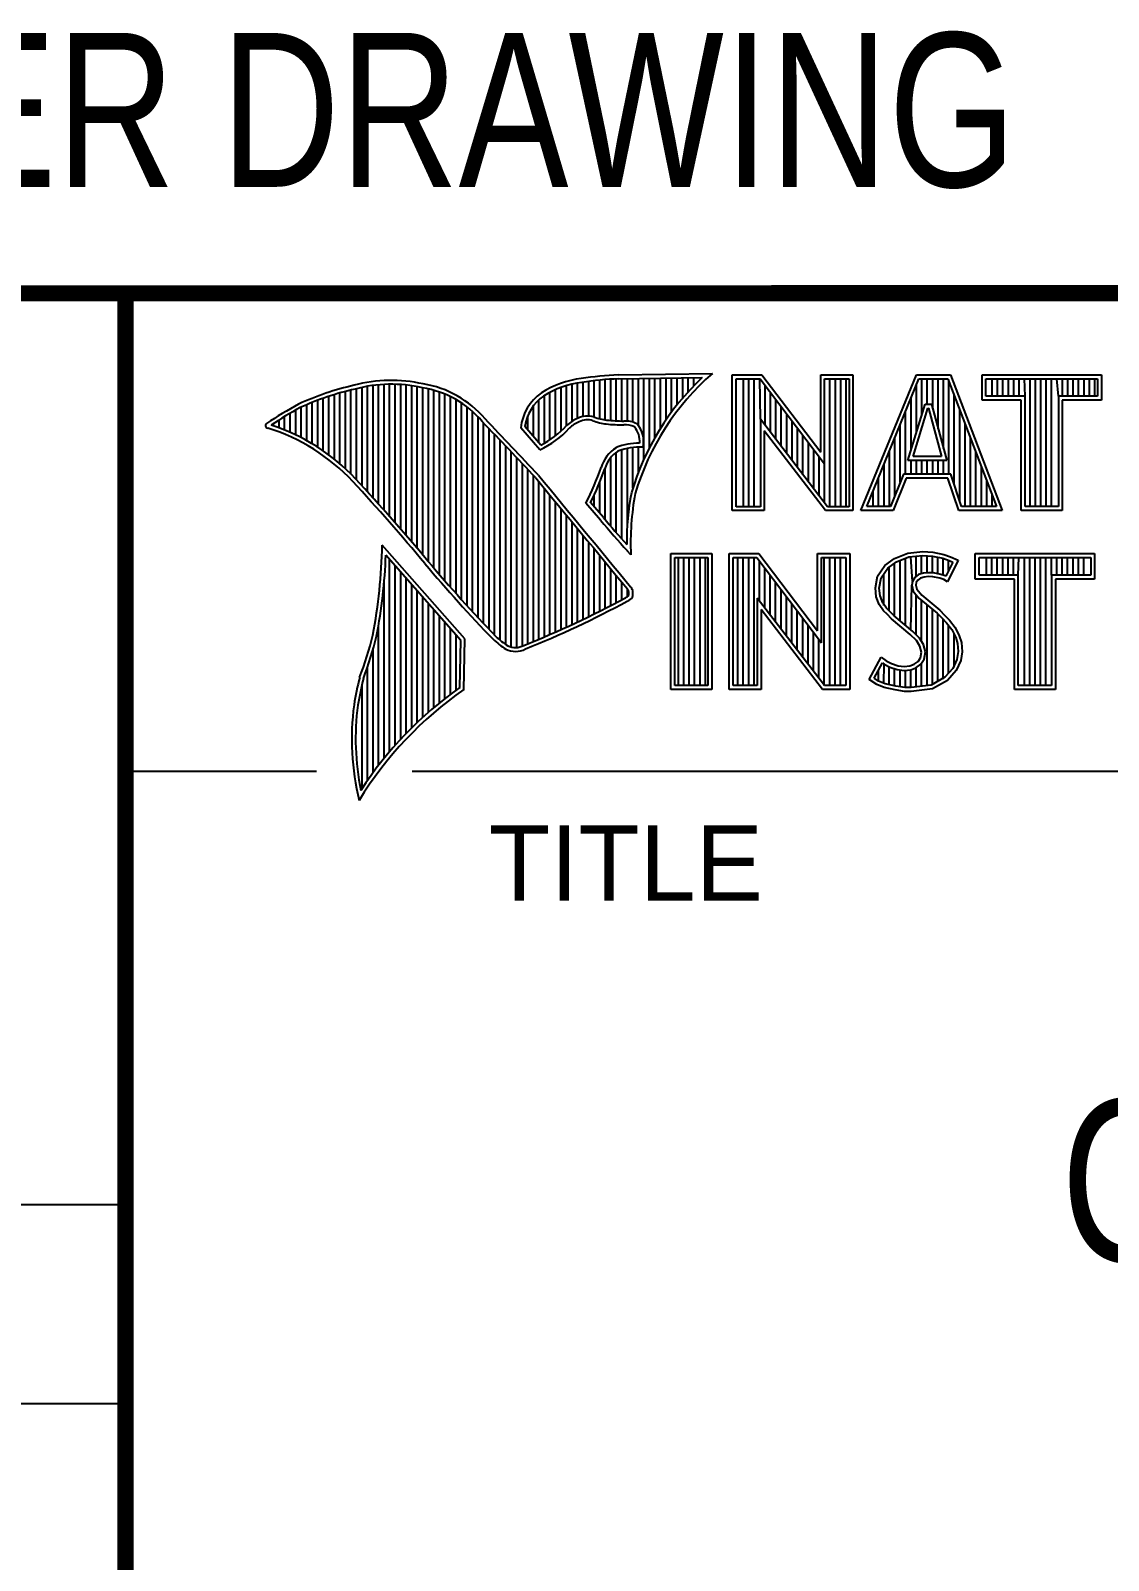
# Model space of a CAD drawing. Header units: inches. Extents: x 0 to 22, y 0 to 17.
# Drawn here: x 16.258 to 17.589, y 1.396 to 3.284 of the extents above; entities that cross this region are included whole.
import ezdxf
from ezdxf.enums import TextEntityAlignment as Align

# ---------------------------------------------------------------- set-up
doc = ezdxf.new("R2010")
doc.units = ezdxf.units.IN
doc.header["$LTSCALE"] = 1.21
doc.header["$MEASUREMENT"] = 0
doc.layers.get('0').update_dxf_attribs({"linetype": 'CONTINUOUS'})
doc.styles.get("Standard").update_dxf_attribs({"font": 'txt', "width": 0.8})

msp = doc.modelspace()

# ---------------------------------------------------------------- linework, layer by layer
at = {"color": 2, "linetype": 'CONTINUOUS'}
for p, q in [((16.3737, 2.9596), (21.5037, 2.9596)), ((16.3737, 2.9596), (16.3737, 1.2496)), ((16.375, 2.96), (21.5, 2.96)), ((16.9537, 2.8069), (16.9537, 2.8518)), ((16.9606, 2.8048), (16.9606, 2.8525)), ((16.9674, 2.8034), (16.9674, 2.8531)), ((16.9742, 2.8027), (16.9742, 2.8536)), ((16.981, 2.8023), (16.981, 2.854)), ((16.9838, 2.8589), (17.0997, 2.8607)), ((16.9839, 2.8541), (17.087, 2.8557)), ((16.9879, 2.802), (16.9879, 2.8542)), ((16.9947, 2.8019), (16.9947, 2.8543)), ((17.0015, 2.8005), (17.0015, 2.8544)), ((17.0083, 2.7963), (17.0083, 2.8545)), ((17.0152, 2.755), (17.0152, 2.8546)), ((17.022, 2.7691), (17.022, 2.8547)), ((17.0288, 2.7817), (17.0288, 2.8548)), ((17.0357, 2.7931), (17.0357, 2.8549)), ((17.0425, 2.8035), (17.0425, 2.855)), ((17.0493, 2.8131), (17.0493, 2.8551)), ((17.0561, 2.822), (17.0561, 2.8552)), ((17.063, 2.8303), (17.063, 2.8553)), ((17.0698, 2.8381), (17.0698, 2.8554)), ((17.0766, 2.8454), (17.0766, 2.8555)), ((17.1243, 2.8592), (17.1609, 2.8592)), ((17.1243, 2.6915), (17.1243, 2.8592)), ((17.1291, 2.8543), (17.1585, 2.8543)), ((17.1291, 2.6963), (17.1291, 2.8543)), ((17.1381, 2.6963), (17.1381, 2.8543)), ((17.1447, 2.6963), (17.1447, 2.8543)), ((17.1514, 2.6963), (17.1514, 2.8543)), ((17.1589, 2.8042), (17.1581, 2.8543)), ((17.1585, 2.8543), (17.2383, 2.7492)), ((17.1609, 2.8592), (17.2334, 2.7636)), ((17.2334, 2.8592), (17.2732, 2.8592)), ((17.2334, 2.7636), (17.2334, 2.8592)), ((17.2383, 2.8543), (17.2684, 2.8543)), ((17.2383, 2.7492), (17.2383, 2.8543)), ((17.2449, 2.6963), (17.2449, 2.8543)), ((17.2515, 2.6963), (17.2515, 2.8543)), ((17.2582, 2.6963), (17.2582, 2.8543)), ((17.2649, 2.6963), (17.2649, 2.8543)), ((17.2684, 2.8543), (17.2684, 2.6963)), ((17.2732, 2.8592), (17.2732, 2.6915)), ((17.2831, 2.6915), (17.3516, 2.8591)), ((17.2903, 2.6964), (17.3548, 2.8542)), ((17.3516, 2.8591), (17.3938, 2.8591)), ((17.3548, 2.8542), (17.3905, 2.8542)), ((17.3583, 2.8098), (17.3583, 2.8542)), ((17.365, 2.8228), (17.365, 2.8542)), ((17.3717, 2.817), (17.3717, 2.8542)), ((17.3784, 2.7925), (17.3784, 2.8542)), ((17.385, 2.7679), (17.385, 2.8542)), ((17.3905, 2.8542), (17.4504, 2.6964)), ((17.3938, 2.8591), (17.4574, 2.6915)), ((17.4327, 2.8591), (17.5802, 2.8591)), ((17.4327, 2.8278), (17.4327, 2.8591)), ((17.4375, 2.8542), (17.5753, 2.8542)), ((17.4375, 2.8327), (17.4375, 2.8542)), ((17.4451, 2.8327), (17.4451, 2.8542)), ((17.4518, 2.8327), (17.4518, 2.8542)), ((17.4585, 2.8327), (17.4585, 2.8542)), ((17.4652, 2.8327), (17.4652, 2.8542)), ((17.4718, 2.8327), (17.4718, 2.8542)), ((17.4785, 2.8327), (17.4785, 2.8542)), ((17.4859, 2.8327), (17.4852, 2.8542)), ((17.4919, 2.6964), (17.4919, 2.8542)), ((17.4985, 2.6964), (17.4985, 2.8542)), ((17.5052, 2.6964), (17.5052, 2.8542)), ((17.5119, 2.6964), (17.5119, 2.8542)), ((17.5186, 2.6964), (17.5186, 2.8542)), ((17.5269, 2.8327), (17.5252, 2.8542)), ((17.5319, 2.8327), (17.5319, 2.8542)), ((17.5386, 2.8327), (17.5386, 2.8542)), ((17.5453, 2.8327), (17.5453, 2.8542)), ((17.5519, 2.8327), (17.5519, 2.8542)), ((17.5586, 2.8327), (17.5586, 2.8542)), ((17.5653, 2.8327), (17.5653, 2.8542)), ((17.572, 2.8327), (17.572, 2.8542)), ((17.5753, 2.8542), (17.5753, 2.8327)), ((17.5802, 2.8591), (17.5802, 2.8278)), ((16.6329, 2.7549), (16.6329, 2.8347)), ((16.6397, 2.7492), (16.6397, 2.8367)), ((16.6465, 2.7431), (16.6465, 2.8386)), ((16.6533, 2.7366), (16.6533, 2.8403)), ((16.6602, 2.7295), (16.6602, 2.8419)), ((16.667, 2.7221), (16.667, 2.8435)), ((16.6738, 2.7146), (16.6738, 2.8449)), ((16.6806, 2.707), (16.6806, 2.8459)), ((16.6875, 2.6995), (16.6875, 2.8467)), ((16.6943, 2.6918), (16.6943, 2.8472)), ((16.7011, 2.6841), (16.7011, 2.8474)), ((16.708, 2.6764), (16.708, 2.8474)), ((16.7148, 2.6685), (16.7148, 2.847)), ((16.7216, 2.6607), (16.7216, 2.8465)), ((16.7284, 2.6527), (16.7284, 2.8456)), ((16.7353, 2.6447), (16.7353, 2.8445)), ((16.7421, 2.6366), (16.7421, 2.8431)), ((16.7489, 2.6285), (16.7489, 2.8417)), ((16.7557, 2.6204), (16.7557, 2.84)), ((16.7626, 2.6125), (16.7626, 2.8378)), ((16.7694, 2.6046), (16.7694, 2.8352)), ((16.8923, 2.7747), (16.8923, 2.8335)), ((16.8991, 2.7788), (16.8991, 2.8375)), ((16.9059, 2.7837), (16.9059, 2.8408)), ((16.9128, 2.7896), (16.9128, 2.8436)), ((16.9196, 2.7966), (16.9196, 2.8459)), ((16.9264, 2.8018), (16.9264, 2.8477)), ((16.9332, 2.8053), (16.9332, 2.849)), ((16.9401, 2.8077), (16.9401, 2.8499)), ((16.9469, 2.8082), (16.9469, 2.8509)), ((17.1648, 2.7965), (17.1648, 2.8461)), ((17.1714, 2.7879), (17.1714, 2.8373)), ((17.3517, 2.7882), (17.3517, 2.8465)), ((17.3917, 2.7364), (17.3917, 2.851)), ((17.3984, 2.7232), (17.3984, 2.8334)), ((17.4859, 2.8327), (17.4375, 2.8327)), ((17.4859, 2.6964), (17.4859, 2.8327)), ((17.5753, 2.8327), (17.5269, 2.8327)), ((17.5269, 2.8327), (17.5269, 2.6964)), ((16.5851, 2.7849), (16.5851, 2.8154)), ((16.5919, 2.7815), (16.5919, 2.819)), ((16.5987, 2.7778), (16.5987, 2.8221)), ((16.6055, 2.7738), (16.6055, 2.8249)), ((16.6124, 2.7696), (16.6124, 2.8276)), ((16.6192, 2.765), (16.6192, 2.8301)), ((16.626, 2.7601), (16.626, 2.8325)), ((16.7762, 2.5968), (16.7762, 2.8321)), ((16.7831, 2.5891), (16.7831, 2.8284)), ((16.7899, 2.5815), (16.7899, 2.8242)), ((16.7967, 2.5739), (16.7967, 2.8193)), ((16.8786, 2.783), (16.8786, 2.8206)), ((16.8855, 2.7749), (16.8855, 2.8281)), ((17.1781, 2.7792), (17.1781, 2.8285)), ((17.1848, 2.7705), (17.1848, 2.8197)), ((17.3383, 2.7364), (17.3383, 2.8138)), ((17.3409, 2.7533), (17.3624, 2.8228)), ((17.345, 2.7666), (17.345, 2.8302)), ((17.3475, 2.7581), (17.3659, 2.8179)), ((17.3624, 2.8228), (17.3701, 2.8228)), ((17.3659, 2.8179), (17.3664, 2.8179)), ((17.3664, 2.8179), (17.3827, 2.7581)), ((17.3701, 2.8228), (17.389, 2.7533)), ((17.4051, 2.7034), (17.4051, 2.8158)), ((17.481, 2.8278), (17.4327, 2.8278)), ((17.481, 2.6915), (17.481, 2.8278)), ((17.5802, 2.8278), (17.5318, 2.8278)), ((17.5318, 2.8278), (17.5318, 2.6915)), ((16.5578, 2.796), (16.5578, 2.7989)), ((16.5646, 2.7936), (16.5646, 2.8033)), ((16.5714, 2.7909), (16.5714, 2.8075)), ((16.5782, 2.788), (16.5782, 2.8116)), ((16.8035, 2.5665), (16.8035, 2.8136)), ((16.8104, 2.5591), (16.8104, 2.807)), ((16.8172, 2.5519), (16.8172, 2.7996)), ((16.8877, 2.7723), (16.8682, 2.7952)), ((16.8718, 2.791), (16.8718, 2.8085)), ((17.2418, 2.6963), (17.1589, 2.8042)), ((17.1589, 2.8042), (17.1589, 2.6963)), ((17.1915, 2.7618), (17.1915, 2.8109)), ((17.1981, 2.7531), (17.1981, 2.8021)), ((17.3316, 2.7267), (17.3316, 2.7975)), ((17.4118, 2.6964), (17.4118, 2.7982)), ((16.824, 2.5447), (16.824, 2.7924)), ((16.8308, 2.5375), (16.8308, 2.7853)), ((16.8377, 2.5314), (16.8377, 2.7781)), ((16.8864, 2.7664), (16.8632, 2.7937)), ((17.2395, 2.6915), (17.1637, 2.7899)), ((17.1637, 2.7899), (17.1637, 2.6915)), ((17.2048, 2.7445), (17.2048, 2.7933)), ((17.2115, 2.7358), (17.2115, 2.7845)), ((17.325, 2.7101), (17.325, 2.7812)), ((17.4184, 2.6964), (17.4184, 2.7806)), ((16.8445, 2.5262), (16.8445, 2.7709)), ((16.8513, 2.523), (16.8513, 2.7637)), ((16.981, 2.664), (16.981, 2.7634)), ((16.9879, 2.6563), (16.9879, 2.7665)), ((16.9947, 2.6748), (16.9947, 2.7683)), ((17.0015, 2.7195), (17.0015, 2.7694)), ((17.0083, 2.7388), (17.0083, 2.7698)), ((17.2182, 2.7271), (17.2182, 2.7757)), ((17.2248, 2.7184), (17.2248, 2.7669)), ((17.2315, 2.7098), (17.2315, 2.7581)), ((17.3183, 2.6964), (17.3183, 2.7648)), ((17.3827, 2.7581), (17.3475, 2.7581)), ((17.4251, 2.6964), (17.4251, 2.763)), ((16.8581, 2.5224), (16.8581, 2.7565)), ((16.865, 2.5241), (16.865, 2.7493)), ((16.8718, 2.527), (16.8718, 2.7421)), ((16.9674, 2.6802), (16.9674, 2.7444)), ((16.9742, 2.672), (16.9742, 2.7568)), ((17.2382, 2.7011), (17.2383, 2.7492)), ((17.3116, 2.6964), (17.3116, 2.7485)), ((17.389, 2.7533), (17.3409, 2.7533)), ((17.345, 2.7364), (17.345, 2.7533)), ((17.3517, 2.7364), (17.3517, 2.7533)), ((17.3583, 2.7364), (17.3583, 2.7533)), ((17.365, 2.7364), (17.365, 2.7533)), ((17.3717, 2.7364), (17.3717, 2.7533)), ((17.3784, 2.7364), (17.3784, 2.7533)), ((17.385, 2.7364), (17.385, 2.7533)), ((17.4318, 2.6964), (17.4318, 2.7455)), ((16.8786, 2.5298), (16.8786, 2.7348)), ((16.8855, 2.5327), (16.8855, 2.727)), ((16.9606, 2.6882), (16.9606, 2.7266)), ((17.3049, 2.6964), (17.3049, 2.7322)), ((17.3356, 2.7364), (17.3195, 2.6964)), ((17.3388, 2.7316), (17.3228, 2.6915)), ((17.394, 2.7364), (17.3356, 2.7364)), ((17.3905, 2.7316), (17.3388, 2.7316)), ((17.4039, 2.6915), (17.3905, 2.7316)), ((17.4074, 2.6964), (17.394, 2.7364)), ((17.4385, 2.6964), (17.4385, 2.7279)), ((16.8923, 2.5356), (16.8923, 2.7187)), ((16.8991, 2.5385), (16.8991, 2.7104)), ((16.9059, 2.5415), (16.9059, 2.7022)), ((16.9616, 2.6797), (16.9434, 2.7005)), ((16.9653, 2.6828), (16.9492, 2.7013)), ((16.9537, 2.696), (16.9537, 2.7109)), ((17.2983, 2.6964), (17.2983, 2.7158)), ((17.4451, 2.6964), (17.4451, 2.7103)), ((16.9128, 2.5446), (16.9128, 2.6939)), ((16.9196, 2.5477), (16.9196, 2.6856)), ((17.1637, 2.6915), (17.1243, 2.6915)), ((17.1589, 2.6963), (17.1291, 2.6963)), ((17.2732, 2.6915), (17.2395, 2.6915)), ((17.2684, 2.6963), (17.2418, 2.6963)), ((17.3228, 2.6915), (17.2831, 2.6915)), ((17.3195, 2.6964), (17.2903, 2.6964)), ((17.4574, 2.6915), (17.4039, 2.6915)), ((17.4504, 2.6964), (17.4074, 2.6964)), ((17.5318, 2.6915), (17.481, 2.6915)), ((17.5269, 2.6964), (17.4859, 2.6964)), ((16.9264, 2.5508), (16.9264, 2.6774)), ((16.9332, 2.554), (16.9332, 2.6691)), ((16.7939, 2.533), (16.6919, 2.6489)), ((16.9401, 2.5573), (16.9401, 2.6608)), ((16.9469, 2.5606), (16.9469, 2.6526)), ((16.9537, 2.5639), (16.9537, 2.6443)), ((16.789, 2.5312), (16.6964, 2.6365)), ((16.7011, 2.3939), (16.7011, 2.6311)), ((16.9606, 2.5673), (16.9606, 2.6361)), ((16.9674, 2.5708), (16.9674, 2.6278)), ((16.999, 2.637), (16.9946, 2.6418)), ((17.0482, 2.6383), (17.0988, 2.6383)), ((17.0482, 2.4708), (17.0482, 2.6383)), ((17.0531, 2.6334), (17.0939, 2.6334)), ((17.0531, 2.4756), (17.0531, 2.6334)), ((17.0577, 2.4756), (17.0577, 2.6334)), ((17.0644, 2.4756), (17.0644, 2.6334)), ((17.071, 2.4756), (17.071, 2.6334)), ((17.0777, 2.4756), (17.0777, 2.6334)), ((17.0844, 2.4756), (17.0844, 2.6334)), ((17.0911, 2.4756), (17.0911, 2.6334)), ((17.0939, 2.6334), (17.0939, 2.4756)), ((17.0988, 2.6383), (17.0988, 2.4708)), ((17.1205, 2.6385), (17.1571, 2.6385)), ((17.1205, 2.4708), (17.1205, 2.6385)), ((17.1253, 2.6336), (17.1547, 2.6336)), ((17.1253, 2.4756), (17.1253, 2.6336)), ((17.1311, 2.4756), (17.1311, 2.6336)), ((17.1378, 2.4756), (17.1378, 2.6336)), ((17.1445, 2.4756), (17.1445, 2.6336)), ((17.1511, 2.4756), (17.1511, 2.6336)), ((17.1547, 2.6336), (17.2345, 2.5284)), ((17.1571, 2.6385), (17.2296, 2.5429)), ((17.1578, 2.5799), (17.1578, 2.6295)), ((17.2296, 2.6385), (17.2694, 2.6385)), ((17.2296, 2.5429), (17.2296, 2.6385)), ((17.2345, 2.6336), (17.2646, 2.6336)), ((17.2345, 2.5284), (17.2345, 2.6336)), ((17.2379, 2.4756), (17.2379, 2.6336)), ((17.2446, 2.4756), (17.2446, 2.6336)), ((17.2513, 2.4756), (17.2513, 2.6336)), ((17.2579, 2.4756), (17.2579, 2.6336)), ((17.2646, 2.6336), (17.2646, 2.4756)), ((17.2694, 2.6385), (17.2694, 2.4708)), ((17.3127, 2.6238), (17.3245, 2.6324)), ((17.3162, 2.6204), (17.3269, 2.6281)), ((17.3245, 2.6324), (17.3412, 2.639)), ((17.3247, 2.561), (17.3247, 2.6265)), ((17.3269, 2.6281), (17.3424, 2.6343)), ((17.3314, 2.5555), (17.3314, 2.6299)), ((17.338, 2.5499), (17.338, 2.6326)), ((17.3412, 2.639), (17.3596, 2.641)), ((17.3424, 2.6343), (17.3597, 2.6362)), ((17.3466, 2.6041), (17.3447, 2.6345)), ((17.3514, 2.6103), (17.3514, 2.6353)), ((17.3581, 2.6135), (17.3581, 2.636)), ((17.3596, 2.641), (17.372, 2.6402)), ((17.3597, 2.6362), (17.3713, 2.6354)), ((17.3647, 2.6146), (17.3647, 2.6358)), ((17.3713, 2.6354), (17.3843, 2.6326)), ((17.3714, 2.6146), (17.3714, 2.6353)), ((17.372, 2.6402), (17.3856, 2.6373)), ((17.3781, 2.6134), (17.3781, 2.6339)), ((17.3843, 2.6326), (17.3921, 2.6299)), ((17.3848, 2.6117), (17.3848, 2.6324)), ((17.3856, 2.6373), (17.3939, 2.6344)), ((17.3966, 2.6278), (17.3879, 2.6106)), ((17.4031, 2.6301), (17.3899, 2.6036)), ((17.3914, 2.6176), (17.3914, 2.6301)), ((17.3921, 2.6299), (17.3966, 2.6278)), ((17.3939, 2.6344), (17.4031, 2.6301)), ((17.4242, 2.6383), (17.5717, 2.6383)), ((17.4242, 2.607), (17.4242, 2.6383)), ((17.429, 2.6334), (17.5669, 2.6334)), ((17.429, 2.6119), (17.429, 2.6334)), ((17.4382, 2.6119), (17.4382, 2.6334)), ((17.4448, 2.6119), (17.4448, 2.6334)), ((17.4515, 2.6119), (17.4515, 2.6334)), ((17.4582, 2.6119), (17.4582, 2.6334)), ((17.4649, 2.6119), (17.4649, 2.6334)), ((17.4716, 2.6119), (17.4716, 2.6334)), ((17.4774, 2.6119), (17.4782, 2.6334)), ((17.4849, 2.4756), (17.4849, 2.6334)), ((17.4916, 2.4756), (17.4916, 2.6334)), ((17.4983, 2.4756), (17.4983, 2.6334)), ((17.5049, 2.4756), (17.5049, 2.6334)), ((17.5116, 2.4756), (17.5116, 2.6334)), ((17.5185, 2.6119), (17.5183, 2.6334)), ((17.525, 2.6119), (17.525, 2.6334)), ((17.5316, 2.6119), (17.5316, 2.6334)), ((17.5383, 2.6119), (17.5383, 2.6334)), ((17.545, 2.6119), (17.545, 2.6334)), ((17.5517, 2.6119), (17.5517, 2.6334)), ((17.5583, 2.6119), (17.5583, 2.6334)), ((17.5669, 2.6334), (17.5669, 2.6119)), ((17.5717, 2.6383), (17.5717, 2.607)), ((16.708, 2.4018), (16.708, 2.6233)), ((16.7148, 2.4093), (16.7148, 2.6156)), ((16.7216, 2.4165), (16.7216, 2.6078)), ((16.9742, 2.5743), (16.9742, 2.6195)), ((16.981, 2.5778), (16.981, 2.6113)), ((17.1645, 2.5712), (17.1645, 2.6207)), ((17.1712, 2.5625), (17.1712, 2.6119)), ((17.3009, 2.5961), (17.3037, 2.6105)), ((17.3037, 2.6105), (17.3127, 2.6238)), ((17.3058, 2.5959), (17.3083, 2.6086)), ((17.3083, 2.6086), (17.3162, 2.6204)), ((17.3113, 2.5744), (17.3113, 2.6131)), ((17.318, 2.5677), (17.318, 2.6217)), ((17.3497, 2.609), (17.3466, 2.6041)), ((17.3543, 2.6124), (17.3497, 2.609)), ((17.3565, 2.6079), (17.3533, 2.6056)), ((17.3604, 2.6142), (17.3543, 2.6124)), ((17.3614, 2.6094), (17.3565, 2.6079)), ((17.3664, 2.6148), (17.3604, 2.6142)), ((17.3665, 2.6099), (17.3614, 2.6094)), ((17.3726, 2.6145), (17.3664, 2.6148)), ((17.372, 2.6097), (17.3665, 2.6099)), ((17.3807, 2.6079), (17.372, 2.6097)), ((17.3819, 2.6126), (17.3726, 2.6145)), ((17.3853, 2.6065), (17.3807, 2.6079)), ((17.3873, 2.6109), (17.3819, 2.6126)), ((17.3899, 2.6036), (17.3853, 2.6065)), ((17.3879, 2.6106), (17.3873, 2.6109)), ((17.4726, 2.607), (17.4242, 2.607)), ((17.4774, 2.6119), (17.429, 2.6119)), ((17.4726, 2.4708), (17.4726, 2.607)), ((17.4774, 2.4756), (17.4774, 2.6119)), ((17.5669, 2.6119), (17.5185, 2.6119)), ((17.5185, 2.6119), (17.5185, 2.4756)), ((17.5717, 2.607), (17.5233, 2.607)), ((17.5233, 2.607), (17.5233, 2.4708)), ((16.6943, 2.3857), (16.6943, 2.603)), ((16.7284, 2.4233), (16.7284, 2.6001)), ((16.7353, 2.4299), (16.7353, 2.5923)), ((16.9879, 2.5814), (16.9879, 2.603)), ((16.9947, 2.5853), (16.9947, 2.5948)), ((17.1778, 2.5539), (17.1778, 2.6031)), ((17.1845, 2.5452), (17.1845, 2.5943)), ((17.302, 2.5852), (17.3009, 2.5961)), ((17.3068, 2.5863), (17.3058, 2.5959)), ((17.3447, 2.5443), (17.3461, 2.5993)), ((17.3466, 2.6041), (17.3461, 2.5993)), ((17.3461, 2.5993), (17.3477, 2.5922)), ((17.3477, 2.5922), (17.3547, 2.5835)), ((17.3513, 2.6025), (17.351, 2.5996)), ((17.351, 2.5996), (17.3521, 2.5944)), ((17.3533, 2.6056), (17.3513, 2.6025)), ((17.3514, 2.5381), (17.3514, 2.5876)), ((17.3521, 2.5944), (17.3582, 2.5869)), ((16.7421, 2.4363), (16.7421, 2.5846)), ((16.7489, 2.4424), (16.7489, 2.5768)), ((16.7557, 2.4482), (16.7557, 2.569)), ((17.238, 2.4756), (17.1551, 2.5834)), ((17.1551, 2.5834), (17.1551, 2.4756)), ((17.2356, 2.4708), (17.1599, 2.5692)), ((17.1599, 2.5692), (17.1599, 2.4708)), ((17.1912, 2.5365), (17.1912, 2.5855)), ((17.1979, 2.5278), (17.1979, 2.5767)), ((17.3058, 2.5754), (17.302, 2.5852)), ((17.3109, 2.5679), (17.3058, 2.5754)), ((17.3101, 2.5777), (17.3068, 2.5863)), ((17.3147, 2.571), (17.3101, 2.5777)), ((17.3243, 2.5614), (17.3147, 2.571)), ((17.3547, 2.5835), (17.3771, 2.5649)), ((17.3581, 2.5298), (17.3581, 2.5807)), ((17.3582, 2.5869), (17.3804, 2.5685)), ((17.3647, 2.4755), (17.3647, 2.5752)), ((17.3714, 2.4763), (17.3714, 2.5696)), ((17.3804, 2.5685), (17.3864, 2.5624)), ((16.6875, 2.377), (16.6875, 2.5502)), ((16.7626, 2.4538), (16.7626, 2.5613)), ((16.7694, 2.4592), (16.7694, 2.5535)), ((17.2045, 2.5192), (17.2045, 2.5679)), ((17.2112, 2.5105), (17.2112, 2.5591)), ((17.2179, 2.5018), (17.2179, 2.5503)), ((17.3153, 2.5636), (17.3109, 2.5679)), ((17.321, 2.5578), (17.3153, 2.5636)), ((17.3441, 2.5385), (17.321, 2.5578)), ((17.3474, 2.5421), (17.3243, 2.5614)), ((17.3771, 2.5649), (17.383, 2.559)), ((17.3781, 2.4808), (17.3781, 2.5639)), ((17.383, 2.559), (17.3888, 2.5529)), ((17.3848, 2.4834), (17.3848, 2.5571)), ((17.3864, 2.5624), (17.3925, 2.5561)), ((17.3888, 2.5529), (17.3953, 2.5446)), ((17.3914, 2.4908), (17.3914, 2.5495)), ((17.3925, 2.5561), (17.3994, 2.5472)), ((16.7762, 2.4644), (16.7762, 2.5458)), ((16.7831, 2.4694), (16.7831, 2.538)), ((16.788, 2.4729), (16.789, 2.5312)), ((16.7927, 2.4704), (16.7939, 2.533)), ((17.2246, 2.4931), (17.2246, 2.5415)), ((17.2312, 2.4844), (17.2312, 2.5327)), ((17.3516, 2.5311), (17.3441, 2.5385)), ((17.3554, 2.5341), (17.3474, 2.5421)), ((17.3559, 2.5241), (17.3516, 2.5311)), ((17.3604, 2.5261), (17.3554, 2.5341)), ((17.3953, 2.5446), (17.4001, 2.535)), ((17.3981, 2.4982), (17.3981, 2.5389)), ((17.3994, 2.5472), (17.4046, 2.5368)), ((17.4001, 2.535), (17.4024, 2.5275)), ((17.4046, 2.5368), (17.4072, 2.5285)), ((16.6806, 2.368), (16.6806, 2.52)), ((17.3579, 2.5169), (17.3559, 2.5241)), ((17.3565, 2.5097), (17.3579, 2.5169)), ((17.3629, 2.5171), (17.3604, 2.5261)), ((17.3611, 2.5079), (17.3629, 2.5171)), ((17.4031, 2.5174), (17.4016, 2.5077)), ((17.4024, 2.5275), (17.4031, 2.5174)), ((17.408, 2.5172), (17.4063, 2.5063)), ((17.4072, 2.5285), (17.408, 2.5172)), ((16.6738, 2.3584), (16.6738, 2.4982)), ((17.2931, 2.483), (17.3081, 2.5106)), ((17.2995, 2.4845), (17.3097, 2.5034)), ((17.3047, 2.481), (17.3047, 2.4941)), ((17.3081, 2.5106), (17.3144, 2.506)), ((17.3097, 2.5034), (17.3119, 2.5018)), ((17.3113, 2.478), (17.3119, 2.5018)), ((17.3119, 2.5018), (17.3189, 2.4983)), ((17.3144, 2.506), (17.3207, 2.5028)), ((17.318, 2.4765), (17.318, 2.4986)), ((17.3189, 2.4983), (17.328, 2.4952)), ((17.3207, 2.5028), (17.3291, 2.5)), ((17.3247, 2.475), (17.3247, 2.4963)), ((17.328, 2.4952), (17.3365, 2.4942)), ((17.3291, 2.5), (17.3366, 2.4991)), ((17.3314, 2.474), (17.3314, 2.4948)), ((17.3365, 2.4942), (17.3446, 2.4949)), ((17.3366, 2.4991), (17.3435, 2.4997)), ((17.338, 2.473), (17.338, 2.494)), ((17.3435, 2.4997), (17.3487, 2.5017)), ((17.3446, 2.4949), (17.351, 2.4974)), ((17.3447, 2.4728), (17.3447, 2.4949)), ((17.3487, 2.5017), (17.3536, 2.5051)), ((17.351, 2.4974), (17.3572, 2.5017)), ((17.3514, 2.4737), (17.3514, 2.4975)), ((17.3536, 2.5051), (17.3565, 2.5097)), ((17.3572, 2.5017), (17.3611, 2.5079)), ((17.3581, 2.4746), (17.3581, 2.5024)), ((17.3967, 2.4966), (17.3868, 2.4857)), ((17.4008, 2.4939), (17.3899, 2.4818)), ((17.4016, 2.5077), (17.3967, 2.4966)), ((17.4063, 2.5063), (17.4008, 2.4939)), ((16.667, 2.3482), (16.667, 2.477)), ((17.0939, 2.4756), (17.0531, 2.4756)), ((17.1551, 2.4756), (17.1253, 2.4756)), ((17.2646, 2.4756), (17.238, 2.4756)), ((17.3026, 2.4766), (17.2931, 2.483)), ((17.3049, 2.4809), (17.2995, 2.4845)), ((17.3118, 2.4729), (17.3026, 2.4766)), ((17.3132, 2.4775), (17.3049, 2.4809)), ((17.3262, 2.4748), (17.3132, 2.4775)), ((17.3373, 2.4731), (17.3262, 2.4748)), ((17.3699, 2.4761), (17.345, 2.4729)), ((17.3868, 2.4857), (17.3699, 2.4761)), ((17.3899, 2.4818), (17.3714, 2.4714)), ((17.5185, 2.4756), (17.4774, 2.4756)), ((17.0988, 2.4708), (17.0482, 2.4708)), ((17.1599, 2.4708), (17.1205, 2.4708)), ((17.2694, 2.4708), (17.2356, 2.4708)), ((17.3254, 2.47), (17.3118, 2.4729)), ((17.3369, 2.4683), (17.3254, 2.47)), ((17.3452, 2.468), (17.3369, 2.4683)), ((17.345, 2.4729), (17.3373, 2.4731)), ((17.3714, 2.4714), (17.3452, 2.468)), ((17.5233, 2.4708), (17.4726, 2.4708)), ((16.375, 2.37), (16.6109, 2.37)), ((16.7288, 2.37), (21.5, 2.37)), ((13.61, 1.835), (16.375, 1.835)), ((16.375, 1.5888), (13.61, 1.5888))]:
    msp.add_line(p, q, dxfattribs=at)
at = {"color": 7, "linetype": 'CONTINUOUS', "const_width": 0.02}
for points in [[(13.6, 2.9595), (21.5, 2.96)], [(16.375, 2.96), (16.375, 0.5)]]:
    msp.add_lwpolyline(points, dxfattribs=at)
at = {"color": 2, "linetype": 'CONTINUOUS'}
for centre, radius, start, end in [((16.7034, 2.6747), 0.1775, 77.2819, 105.0682), ((16.9502, 2.7423), 0.1128, 96.3009, 123.1685), ((17.0005, 2.4511), 0.4082, 92.3475, 98.8367), ((17.0005, 2.4511), 0.4034, 92.3569, 98.8525), ((17.308, 2.6221), 0.3216, 133.4014, 163.4571), ((17.308, 2.6221), 0.3168, 131.1193, 163.4132), ((16.7315, 2.5144), 0.3399, 102.6162, 114.8514), ((16.7315, 2.5144), 0.3351, 102.5989, 114.8296), ((16.7034, 2.6747), 0.1727, 77.2314, 105.1003), ((16.7222, 2.7226), 0.1221, 40.1653, 80.8429), ((16.7222, 2.7226), 0.1269, 40.2333, 80.7735), ((16.923, 2.7875), 0.0602, 125.032, 174.0466), ((16.923, 2.7875), 0.0554, 125.1142, 171.9572), ((16.9502, 2.7423), 0.108, 96.2443, 123.1259), ((16.7759, 2.4698), 0.3996, 117.9347, 124.5691), ((16.7759, 2.4698), 0.3948, 117.954, 124.0374), ((16.5507, 2.7963), 0.00298, 121.3543, 265.8048), ((16.4772, 2.5601), 0.2493, 43.1664, 71.8497), ((9.1994, -4.4938), 10.5463, 43.2461, 43.76704), ((9.199, -4.4944), 10.5518, 43.24607, 43.76701), ((16.8429, 2.8642), 0.1022, 295.9966, 318.5916), ((16.9517, 2.7612), 0.0478, 112.9196, 132.2699), ((16.9517, 2.7612), 0.043, 112.6662, 131.9321), ((16.9455, 2.7813), 0.0269, 72.6128, 117.3853), ((16.9455, 2.7813), 0.0221, 72.9381, 117.8635), ((16.977, 2.8697), 0.0718, 249.5515, 263.1636), ((16.977, 2.8697), 0.067, 249.4455, 263.1373), ((16.9944, 3.0501), 0.253, 264.1107, 269.1006), ((16.9944, 3.0501), 0.2482, 264.1189, 269.068), ((16.9917, 2.7681), 0.0339, 64.4685, 92.2537), ((16.9917, 2.7681), 0.0291, 66.3231, 92.5053), ((16.9825, 2.7769), 0.0323, 347.1178, 42.4037), ((16.4773, 2.5601), 0.2445, 43.1672, 72.5708), ((16.8429, 2.8642), 0.107, 293.9928, 318.4439), ((16.9825, 2.7769), 0.0275, 355.2987, 40.4494), ((17.0047, 2.732), 0.0441, 122.6948, 163.4996), ((17.0047, 2.732), 0.0393, 123.3496, 163.7165), ((17.0094, 2.698), 0.0767, 89.6565, 111.8738), ((17.0094, 2.698), 0.0719, 86.3769, 111.5054), ((16.5488, 2.8964), 0.4406, 333.6063, 339.8409), ((16.5488, 2.8963), 0.4454, 334.022, 339.8635), ((14.6645, 0.8858), 2.7122, 39.9143, 42.7655), ((14.6639, 0.8852), 2.7178, 39.9159, 42.7668), ((117.205, 85.4976), 130.0576, 219.522219, 219.6006), ((117.1292, 85.4341), 129.954, 219.521832, 219.600442), ((17.3248, 2.6518), 0.3309, 169.2392, 180.3763), ((17.3248, 2.6518), 0.3261, 169.2807, 182.6075), ((17.5234, 3.1364), 0.7192, 219.1032, 222.5932), ((17.5234, 3.1364), 0.724, 219.1087, 223.0885), ((16.0461, 2.6599), 0.6459, 349.0852, 359.0204), ((16.0461, 2.6599), 0.6507, 349.0758, 357.94), ((18.1342, 3.7937), 1.815, 220.0434, 224.0127), ((18.1343, 3.7937), 1.8102, 220.042, 224.0069), ((16.9709, 2.5786), 0.0288, 26.3697, 33.9), ((16.9687, 2.5899), 0.028, 353.6797, 3.043), ((16.9709, 2.5786), 0.0336, 24.6866, 34.3242), ((16.9687, 2.5899), 0.0328, 350.4758, 4.7759), ((16.3916, 3.7016), 1.269, 291.9871, 298.2491), ((16.3917, 3.7016), 1.2737, 291.9984, 298.2504), ((16.98, 2.6057), 0.0252, 299.2501, 311.2614), ((16.98, 2.6057), 0.03, 299.1847, 314.8198), ((16.2632, 2.6388), 0.4292, 339.0712, 346.3669), ((16.2632, 2.6388), 0.434, 339.1085, 346.381), ((16.9079, 2.6176), 0.116, 227.0911, 236.9191), ((16.9079, 2.6176), 0.1112, 227.1627, 236.7917), ((16.8565, 2.5437), 0.0261, 242.8484, 298.0511), ((16.8565, 2.5437), 0.0213, 243.4913, 298.7009), ((17.0658, 2.3848), 0.4141, 165.9359, 170.6858), ((17.0658, 2.3848), 0.4093, 165.9761, 170.6762), ((17.0508, 2.0969), 0.454, 124.6428, 148.5563), ((17.0508, 2.0969), 0.4588, 124.9509, 147.098), ((16.9723, 2.4095), 0.318, 172.3562, 193.7958), ((16.9723, 2.4095), 0.3132, 172.3688, 191.6866)]:
    msp.add_arc(centre, radius, start, end, dxfattribs=at)

# ---------------------------------------------------------------- texts
at = {"color": 7, "linetype": 'CONTINUOUS', "width": 0.8}
msp.add_text('CUSTOMER DRAWING', height=0.19, dxfattribs=at).set_placement((16.3742, 3.0911), align=Align.CENTER)
at = {"color": 2, "linetype": 'CONTINUOUS'}
msp.add_text('TITLE', height=0.093, dxfattribs=at).set_placement((16.8235, 2.21))
at = {"color": 7, "linetype": 'CONTINUOUS', "insert": (18.9387, 1.9646), "char_height": 0.2, "width": 3.52, "attachment_point": 2}
msp.add_mtext('CONNECTOR, 16 POSITION\\PUSB-62XX', dxfattribs=at)

doc.saveas('drawing.dxf')
